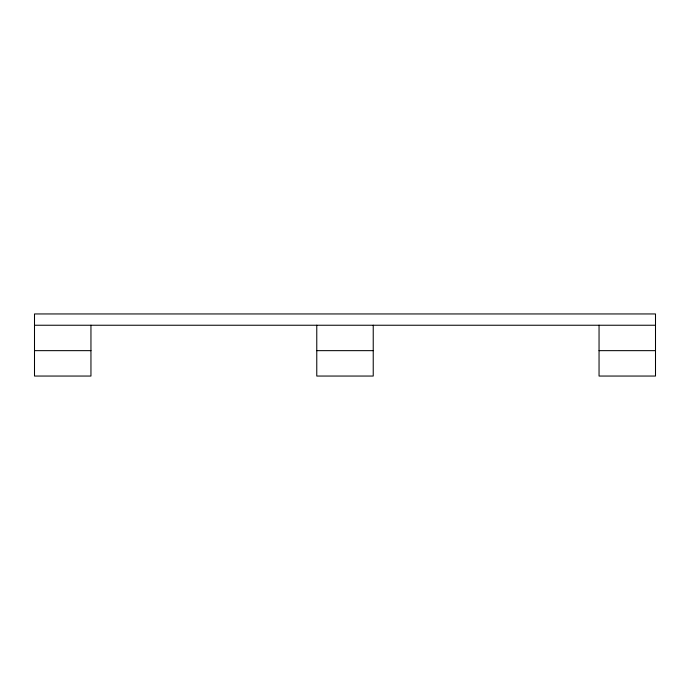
<?xml version="1.0" encoding="UTF-8"?>
<svg xmlns="http://www.w3.org/2000/svg" width="690" height="690" viewBox="0 0 690 690"><rect width="100%" height="100%" fill="white"/><g stroke="black" fill="none" stroke-linecap="round" stroke-linejoin="round"><path stroke-width="1.03" d="M34.5 325.24L655.5 325.24M34.5 350.649L90.951 350.649M316.77 350.649L373.23 350.649M599.049 350.649L655.5 350.649M599.049 325.24L599.049 376.05L655.5 376.05L655.5 313.95L34.5 313.95L34.5 376.05L90.951 376.05L90.951 325.24M373.23 325.24L373.23 376.05L316.77 376.05L316.77 325.24"/></g></svg>
